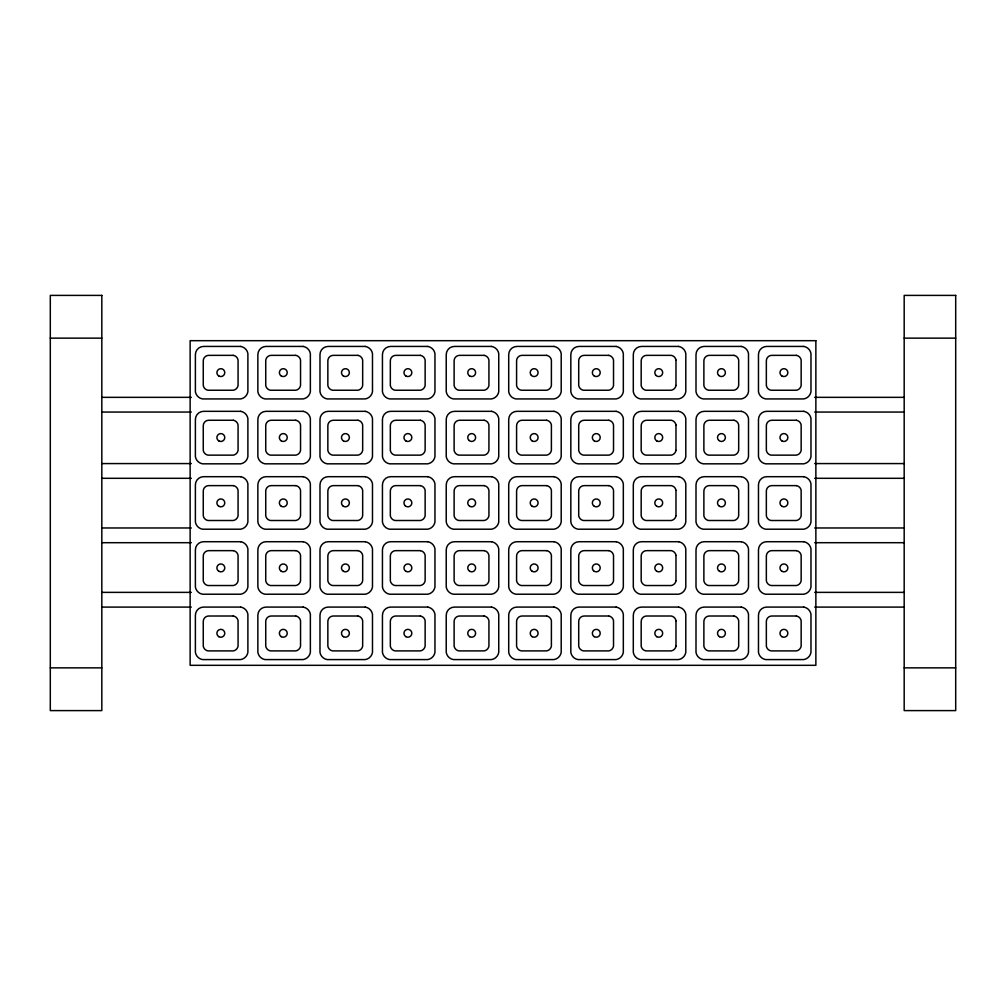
<?xml version="1.0" encoding="UTF-8"?>
<svg xmlns="http://www.w3.org/2000/svg" width="1006" height="1006" viewBox="0 0 1006 1006"><rect width="100%" height="100%" fill="white"/><g stroke="black" fill="none" stroke-linecap="round" stroke-linejoin="round"><path stroke-width="1.5" d="M50.3 338.142L101.82 338.142M904.18 338.142L955.7 338.142M101.82 397.345L191.316 397.345M814.684 397.345L904.18 397.345M101.82 412.058L191.316 412.058M814.684 412.058L904.18 412.058M101.82 463.577L191.316 463.577M814.684 463.577L904.18 463.577M101.82 478.303L191.316 478.303M814.684 478.303L904.18 478.303M101.82 527.974L191.316 527.974M814.684 527.974L904.18 527.974M101.82 542.699L191.316 542.699M814.684 542.699L904.18 542.699M101.82 592.371L191.316 592.371M814.684 592.371L904.18 592.371M101.82 607.096L191.316 607.096M814.684 607.096L904.18 607.096M50.3 667.858L101.82 667.858M904.18 667.858L955.7 667.858M675.982 360.098L675.982 385.461M675.982 424.997L675.982 450.361M675.982 490.362L675.982 515.738M675.982 555.387L675.982 580.751M675.982 620.752L675.982 646.116M675.982 424.997A5.784 5.784 0 0 0 671.228 420.257L646.619 420.257A5.445 5.445 0 0 0 641.187 425.714L641.174 450.361A5.784 5.784 0 0 0 645.915 455.14L671.228 455.14A5.822 5.822 0 0 0 675.982 450.361M675.982 360.098A5.784 5.784 0 0 0 671.228 355.357L646.619 355.357A5.445 5.445 0 0 0 641.187 360.802L641.174 385.461A5.784 5.784 0 0 0 645.915 390.24L671.228 390.24A5.822 5.822 0 0 0 675.982 385.461M675.982 620.752A5.784 5.784 0 0 0 671.228 616.012L646.619 616.012A5.445 5.445 0 0 0 641.187 621.469L641.174 646.116A5.784 5.784 0 0 0 645.915 650.895L671.228 650.895A5.822 5.822 0 0 0 675.982 646.116M675.982 490.362A5.784 5.784 0 0 0 671.228 485.621L646.619 485.621A5.445 5.445 0 0 0 641.187 491.079L641.174 515.738A5.784 5.784 0 0 0 645.915 520.504L671.228 520.504A5.822 5.822 0 0 0 675.982 515.738M675.982 580.751A5.822 5.822 0 0 1 671.228 585.53L645.915 585.53A5.784 5.784 0 0 1 641.187 580.751L641.174 556.092A5.445 5.445 0 0 1 646.619 550.634L671.228 550.647A5.784 5.784 0 0 1 675.982 555.387M101.82 295.399L50.3 295.399L50.3 710.601L101.82 710.601L101.82 295.399M955.7 295.399L904.18 295.399L904.18 710.601L955.7 710.601L955.7 295.399M815.866 340.682L190.134 340.682L190.134 665.318L815.866 665.318L815.866 340.682M240.711 346.429L203.602 346.429A8.211 8.211 0 0 0 195.39 354.64L195.39 391.749A8.714 8.714 0 0 0 202.52 398.929L240.711 398.929A8.765 8.765 0 0 0 247.891 391.749L247.891 353.559A8.714 8.714 0 0 0 240.711 346.429M303.171 346.429L266.062 346.429A8.211 8.211 0 0 0 257.863 354.64L257.863 391.749A8.714 8.714 0 0 0 264.993 398.929L303.171 398.929A8.765 8.765 0 0 0 310.364 391.749L310.364 353.559A8.714 8.714 0 0 0 303.171 346.429M365.291 346.429L328.182 346.429A8.211 8.211 0 0 0 319.983 354.64L319.983 391.749A8.714 8.714 0 0 0 327.113 398.929L365.291 398.929A8.765 8.765 0 0 0 372.484 391.749L372.484 353.559A8.714 8.714 0 0 0 365.291 346.429M427.764 346.429L390.655 346.429A8.211 8.211 0 0 0 382.443 354.64L382.443 391.749A8.714 8.714 0 0 0 389.586 398.929L427.764 398.929A8.765 8.765 0 0 0 434.957 391.749L434.957 353.559A8.714 8.714 0 0 0 427.764 346.429M491.557 346.429L454.448 346.429A8.211 8.211 0 0 0 446.236 354.64L446.236 391.749A8.714 8.714 0 0 0 453.379 398.929L491.557 398.929A8.765 8.765 0 0 0 498.75 391.749L498.75 353.559A8.714 8.714 0 0 0 491.557 346.429M554.029 346.429L516.921 346.429A8.211 8.211 0 0 0 508.709 354.64L508.709 391.749A8.714 8.714 0 0 0 515.852 398.929L554.029 398.929A8.765 8.765 0 0 0 561.21 391.749L561.21 353.559A8.714 8.714 0 0 0 554.029 346.429M616.15 346.429L579.041 346.429A8.211 8.211 0 0 0 570.83 354.64L570.83 391.749A8.714 8.714 0 0 0 577.972 398.929L616.15 398.929A8.765 8.765 0 0 0 623.33 391.749L623.33 353.559A8.714 8.714 0 0 0 616.15 346.429M678.622 346.429L641.514 346.429A8.211 8.211 0 0 0 633.302 354.64L633.302 391.749A8.714 8.714 0 0 0 640.445 398.929L678.622 398.929A8.765 8.765 0 0 0 685.803 391.749L685.803 353.559A8.714 8.714 0 0 0 678.622 346.429M741.321 346.429L704.213 346.429A8.211 8.211 0 0 0 696.001 354.64L696.001 391.749A8.714 8.714 0 0 0 703.144 398.929L741.321 398.929A8.765 8.765 0 0 0 748.502 391.749L748.502 353.559A8.714 8.714 0 0 0 741.321 346.429M803.794 346.429L766.685 346.429A8.211 8.211 0 0 0 758.474 354.64L758.474 391.749A8.714 8.714 0 0 0 765.604 398.929L803.794 398.929A8.765 8.765 0 0 0 810.974 391.749L810.974 353.559A8.714 8.714 0 0 0 803.794 346.429M233.304 355.357L208.707 355.357A5.445 5.445 0 0 0 203.262 360.802L203.262 385.461A5.784 5.784 0 0 0 207.991 390.24L233.304 390.24A5.822 5.822 0 0 0 238.07 385.461L238.07 360.098A5.784 5.784 0 0 0 233.304 355.357M295.777 355.357L271.18 355.357A5.445 5.445 0 0 0 265.735 360.802L265.735 385.461A5.784 5.784 0 0 0 270.463 390.24L295.777 390.24A5.822 5.822 0 0 0 300.543 385.461L300.543 360.098A5.784 5.784 0 0 0 295.777 355.357M357.897 355.357L333.3 355.357A5.445 5.445 0 0 0 327.855 360.802L327.855 385.461A5.784 5.784 0 0 0 332.584 390.24L357.897 390.24A5.822 5.822 0 0 0 362.663 385.461L362.663 360.098A5.784 5.784 0 0 0 357.897 355.357M420.37 355.357L395.76 355.357A5.445 5.445 0 0 0 390.328 360.802L390.328 385.461A5.784 5.784 0 0 0 395.056 390.24L420.37 390.24A5.822 5.822 0 0 0 425.136 385.461L425.136 360.098A5.784 5.784 0 0 0 420.37 355.357M484.163 355.357L459.553 355.357A5.445 5.445 0 0 0 454.121 360.802L454.121 385.461A5.784 5.784 0 0 0 458.849 390.24L484.163 390.24A5.822 5.822 0 0 0 488.929 385.461L488.929 360.098A5.784 5.784 0 0 0 484.163 355.357M546.635 355.357L522.026 355.357A5.445 5.445 0 0 0 516.594 360.802L516.581 385.461A5.784 5.784 0 0 0 521.322 390.24L546.635 390.24A5.822 5.822 0 0 0 551.389 385.461L551.401 360.098A5.784 5.784 0 0 0 546.635 355.357M608.756 355.357L584.146 355.357A5.445 5.445 0 0 0 578.714 360.802L578.714 385.461A5.784 5.784 0 0 0 583.442 390.24L608.756 390.24A5.822 5.822 0 0 0 613.522 385.461L613.522 360.098A5.784 5.784 0 0 0 608.756 355.357M733.927 355.357L709.318 355.357A5.445 5.445 0 0 0 703.886 360.802L703.873 385.461A5.784 5.784 0 0 0 708.614 390.24L733.927 390.24A5.822 5.822 0 0 0 738.681 385.461L738.681 360.098A5.784 5.784 0 0 0 733.927 355.357M796.387 355.357L771.791 355.357A5.445 5.445 0 0 0 766.346 360.802L766.346 385.461A5.784 5.784 0 0 0 771.074 390.24L796.387 390.24A5.822 5.822 0 0 0 801.153 385.461L801.153 360.098A5.784 5.784 0 0 0 796.387 355.357M240.711 411.328L203.602 411.328A8.211 8.211 0 0 0 195.39 419.54L195.39 456.649A8.714 8.714 0 0 0 202.52 463.829L240.711 463.829A8.765 8.765 0 0 0 247.891 456.649L247.891 418.471A8.714 8.714 0 0 0 240.711 411.328M303.171 411.328L266.062 411.328A8.211 8.211 0 0 0 257.863 419.54L257.863 456.649A8.714 8.714 0 0 0 264.993 463.829L303.171 463.829A8.765 8.765 0 0 0 310.364 456.649L310.364 418.471A8.714 8.714 0 0 0 303.171 411.328M365.291 411.328L328.182 411.328A8.211 8.211 0 0 0 319.983 419.54L319.983 456.649A8.714 8.714 0 0 0 327.113 463.829L365.291 463.829A8.765 8.765 0 0 0 372.484 456.649L372.484 418.471A8.714 8.714 0 0 0 365.291 411.328M427.764 411.328L390.655 411.328A8.211 8.211 0 0 0 382.443 419.54L382.443 456.649A8.714 8.714 0 0 0 389.586 463.829L427.764 463.829A8.765 8.765 0 0 0 434.957 456.649L434.957 418.471A8.714 8.714 0 0 0 427.764 411.328M491.557 411.328L454.448 411.328A8.211 8.211 0 0 0 446.236 419.54L446.236 456.649A8.714 8.714 0 0 0 453.379 463.829L491.557 463.829A8.765 8.765 0 0 0 498.75 456.649L498.75 418.471A8.714 8.714 0 0 0 491.557 411.328M554.029 411.328L516.921 411.328A8.211 8.211 0 0 0 508.709 419.54L508.709 456.649A8.714 8.714 0 0 0 515.852 463.829L554.029 463.829A8.765 8.765 0 0 0 561.21 456.649L561.21 418.471A8.714 8.714 0 0 0 554.029 411.328M616.15 411.328L579.041 411.328A8.211 8.211 0 0 0 570.83 419.54L570.83 456.649A8.714 8.714 0 0 0 577.972 463.829L616.15 463.829A8.765 8.765 0 0 0 623.33 456.649L623.33 418.471A8.714 8.714 0 0 0 616.15 411.328M678.622 411.328L641.514 411.328A8.211 8.211 0 0 0 633.302 419.54L633.302 456.649A8.714 8.714 0 0 0 640.445 463.829L678.622 463.829A8.765 8.765 0 0 0 685.803 456.649L685.803 418.471A8.714 8.714 0 0 0 678.622 411.328M741.321 411.328L704.213 411.328A8.211 8.211 0 0 0 696.001 419.54L696.001 456.649A8.714 8.714 0 0 0 703.144 463.829L741.321 463.829A8.765 8.765 0 0 0 748.502 456.649L748.502 418.471A8.714 8.714 0 0 0 741.321 411.328M803.794 411.328L766.685 411.328A8.211 8.211 0 0 0 758.474 419.54L758.474 456.649A8.714 8.714 0 0 0 765.604 463.829L803.794 463.829A8.765 8.765 0 0 0 810.974 456.649L810.974 418.471A8.714 8.714 0 0 0 803.794 411.328M233.304 420.257L208.707 420.257A5.445 5.445 0 0 0 203.262 425.714L203.262 450.361A5.784 5.784 0 0 0 207.991 455.14L233.304 455.14A5.822 5.822 0 0 0 238.07 450.361L238.07 424.997A5.784 5.784 0 0 0 233.304 420.257M295.777 420.257L271.18 420.257A5.445 5.445 0 0 0 265.735 425.714L265.735 450.361A5.784 5.784 0 0 0 270.463 455.14L295.777 455.14A5.822 5.822 0 0 0 300.543 450.361L300.543 424.997A5.784 5.784 0 0 0 295.777 420.257M357.897 420.257L333.3 420.257A5.445 5.445 0 0 0 327.855 425.714L327.855 450.361A5.784 5.784 0 0 0 332.584 455.14L357.897 455.14A5.822 5.822 0 0 0 362.663 450.361L362.663 424.997A5.784 5.784 0 0 0 357.897 420.257M420.37 420.257L395.76 420.257A5.445 5.445 0 0 0 390.328 425.714L390.328 450.361A5.784 5.784 0 0 0 395.056 455.14L420.37 455.14A5.822 5.822 0 0 0 425.136 450.361L425.136 424.997A5.784 5.784 0 0 0 420.37 420.257M484.163 420.257L459.553 420.257A5.445 5.445 0 0 0 454.121 425.714L454.121 450.361A5.784 5.784 0 0 0 458.849 455.14L484.163 455.14A5.822 5.822 0 0 0 488.929 450.361L488.929 424.997A5.784 5.784 0 0 0 484.163 420.257M546.635 420.257L522.026 420.257A5.445 5.445 0 0 0 516.594 425.714L516.581 450.361A5.784 5.784 0 0 0 521.322 455.14L546.635 455.14A5.822 5.822 0 0 0 551.389 450.361L551.401 424.997A5.784 5.784 0 0 0 546.635 420.257M608.756 420.257L584.146 420.257A5.445 5.445 0 0 0 578.714 425.714L578.714 450.361A5.784 5.784 0 0 0 583.442 455.14L608.756 455.14A5.822 5.822 0 0 0 613.522 450.361L613.522 424.997A5.784 5.784 0 0 0 608.756 420.257M733.927 420.257L709.318 420.257A5.445 5.445 0 0 0 703.886 425.714L703.873 450.361A5.784 5.784 0 0 0 708.614 455.14L733.927 455.14A5.822 5.822 0 0 0 738.681 450.361L738.681 424.997A5.784 5.784 0 0 0 733.927 420.257M796.387 420.257L771.791 420.257A5.445 5.445 0 0 0 766.346 425.714L766.346 450.361A5.784 5.784 0 0 0 771.074 455.14L796.387 455.14A5.822 5.822 0 0 0 801.153 450.361L801.153 424.997A5.784 5.784 0 0 0 796.387 420.257M240.711 476.693L203.602 476.693A8.211 8.211 0 0 0 195.39 484.905L195.39 522.013A8.714 8.714 0 0 0 202.52 529.206L240.711 529.206A8.765 8.765 0 0 0 247.891 522.013L247.891 483.836A8.714 8.714 0 0 0 240.711 476.693M303.171 476.693L266.062 476.693A8.211 8.211 0 0 0 257.863 484.905L257.863 522.013A8.714 8.714 0 0 0 264.993 529.206L303.171 529.206A8.765 8.765 0 0 0 310.364 522.013L310.364 483.836A8.714 8.714 0 0 0 303.171 476.693M365.291 476.693L328.182 476.693A8.211 8.211 0 0 0 319.983 484.905L319.983 522.013A8.714 8.714 0 0 0 327.113 529.206L365.291 529.206A8.765 8.765 0 0 0 372.484 522.013L372.484 483.836A8.714 8.714 0 0 0 365.291 476.693M427.764 476.693L390.655 476.693A8.211 8.211 0 0 0 382.443 484.905L382.443 522.013A8.714 8.714 0 0 0 389.586 529.206L427.764 529.206A8.765 8.765 0 0 0 434.957 522.013L434.957 483.836A8.714 8.714 0 0 0 427.764 476.693M491.557 476.693L454.448 476.693A8.211 8.211 0 0 0 446.236 484.905L446.236 522.013A8.714 8.714 0 0 0 453.379 529.206L491.557 529.206A8.765 8.765 0 0 0 498.75 522.013L498.75 483.836A8.714 8.714 0 0 0 491.557 476.693M554.029 476.693L516.921 476.693A8.211 8.211 0 0 0 508.709 484.905L508.709 522.013A8.714 8.714 0 0 0 515.852 529.206L554.029 529.206A8.765 8.765 0 0 0 561.21 522.013L561.21 483.836A8.714 8.714 0 0 0 554.029 476.693M616.15 476.693L579.041 476.693A8.211 8.211 0 0 0 570.83 484.905L570.83 522.013A8.714 8.714 0 0 0 577.972 529.206L616.15 529.206A8.765 8.765 0 0 0 623.33 522.013L623.33 483.836A8.714 8.714 0 0 0 616.15 476.693M678.622 476.693L641.514 476.693A8.211 8.211 0 0 0 633.302 484.905L633.302 522.013A8.714 8.714 0 0 0 640.445 529.206L678.622 529.206A8.765 8.765 0 0 0 685.803 522.013L685.803 483.836A8.714 8.714 0 0 0 678.622 476.693M741.321 476.693L704.213 476.693A8.211 8.211 0 0 0 696.001 484.905L696.001 522.013A8.714 8.714 0 0 0 703.144 529.206L741.321 529.206A8.765 8.765 0 0 0 748.502 522.013L748.502 483.836A8.714 8.714 0 0 0 741.321 476.693M803.794 476.693L766.685 476.693A8.211 8.211 0 0 0 758.474 484.905L758.474 522.013A8.714 8.714 0 0 0 765.604 529.206L803.794 529.206A8.765 8.765 0 0 0 810.974 522.013L810.974 483.836A8.714 8.714 0 0 0 803.794 476.693M233.304 485.621L208.707 485.621A5.445 5.445 0 0 0 203.262 491.079L203.262 515.738A5.784 5.784 0 0 0 207.991 520.504L233.304 520.504A5.822 5.822 0 0 0 238.07 515.738L238.07 490.362A5.784 5.784 0 0 0 233.304 485.621M295.777 485.621L271.18 485.621A5.445 5.445 0 0 0 265.735 491.079L265.735 515.738A5.784 5.784 0 0 0 270.463 520.504L295.777 520.504A5.822 5.822 0 0 0 300.543 515.738L300.543 490.362A5.784 5.784 0 0 0 295.777 485.621M357.897 485.621L333.3 485.621A5.445 5.445 0 0 0 327.855 491.079L327.855 515.738A5.784 5.784 0 0 0 332.584 520.504L357.897 520.504A5.822 5.822 0 0 0 362.663 515.738L362.663 490.362A5.784 5.784 0 0 0 357.897 485.621M420.37 485.621L395.76 485.621A5.445 5.445 0 0 0 390.328 491.079L390.328 515.738A5.784 5.784 0 0 0 395.056 520.504L420.37 520.504A5.822 5.822 0 0 0 425.136 515.738L425.136 490.362A5.784 5.784 0 0 0 420.37 485.621M484.163 485.621L459.553 485.621A5.445 5.445 0 0 0 454.121 491.079L454.121 515.738A5.784 5.784 0 0 0 458.849 520.504L484.163 520.504A5.822 5.822 0 0 0 488.929 515.738L488.929 490.362A5.784 5.784 0 0 0 484.163 485.621M546.635 485.621L522.026 485.621A5.445 5.445 0 0 0 516.594 491.079L516.581 515.738A5.784 5.784 0 0 0 521.322 520.504L546.635 520.504A5.822 5.822 0 0 0 551.389 515.738L551.401 490.362A5.784 5.784 0 0 0 546.635 485.621M608.756 485.621L584.146 485.621A5.445 5.445 0 0 0 578.714 491.079L578.714 515.738A5.784 5.784 0 0 0 583.442 520.504L608.756 520.504A5.822 5.822 0 0 0 613.522 515.738L613.522 490.362A5.784 5.784 0 0 0 608.756 485.621M733.927 485.621L709.318 485.621A5.445 5.445 0 0 0 703.886 491.079L703.873 515.738A5.784 5.784 0 0 0 708.614 520.504L733.927 520.504A5.822 5.822 0 0 0 738.681 515.738L738.681 490.362A5.784 5.784 0 0 0 733.927 485.621M796.387 485.621L771.791 485.621A5.445 5.445 0 0 0 766.346 491.079L766.346 515.738A5.784 5.784 0 0 0 771.074 520.504L796.387 520.504A5.822 5.822 0 0 0 801.153 515.738L801.153 490.362A5.784 5.784 0 0 0 796.387 485.621M240.711 541.718L203.602 541.718A8.211 8.211 0 0 0 195.39 549.93L195.39 587.039A8.714 8.714 0 0 0 202.52 594.219L240.711 594.219A8.765 8.765 0 0 0 247.891 587.039L247.891 548.848A8.714 8.714 0 0 0 240.711 541.718M303.171 541.718L266.062 541.718A8.211 8.211 0 0 0 257.863 549.93L257.863 587.039A8.714 8.714 0 0 0 264.993 594.219L303.171 594.219A8.765 8.765 0 0 0 310.364 587.039L310.364 548.848A8.714 8.714 0 0 0 303.171 541.718M365.291 541.718L328.182 541.718A8.211 8.211 0 0 0 319.983 549.93L319.983 587.039A8.714 8.714 0 0 0 327.113 594.219L365.291 594.219A8.765 8.765 0 0 0 372.484 587.039L372.484 548.848A8.714 8.714 0 0 0 365.291 541.718M427.764 541.718L390.655 541.718A8.211 8.211 0 0 0 382.443 549.93L382.443 587.039A8.714 8.714 0 0 0 389.586 594.219L427.764 594.219A8.765 8.765 0 0 0 434.957 587.039L434.957 548.848A8.714 8.714 0 0 0 427.764 541.718M491.557 541.718L454.448 541.718A8.211 8.211 0 0 0 446.236 549.93L446.236 587.039A8.714 8.714 0 0 0 453.379 594.219L491.557 594.219A8.765 8.765 0 0 0 498.75 587.039L498.75 548.848A8.714 8.714 0 0 0 491.557 541.718M554.029 541.718L516.921 541.718A8.211 8.211 0 0 0 508.709 549.93L508.709 587.039A8.714 8.714 0 0 0 515.852 594.219L554.029 594.219A8.765 8.765 0 0 0 561.21 587.039L561.21 548.848A8.714 8.714 0 0 0 554.029 541.718M616.15 541.718L579.041 541.718A8.211 8.211 0 0 0 570.83 549.93L570.83 587.039A8.714 8.714 0 0 0 577.972 594.219L616.15 594.219A8.765 8.765 0 0 0 623.33 587.039L623.33 548.848A8.714 8.714 0 0 0 616.15 541.718M678.622 541.718L641.514 541.718A8.211 8.211 0 0 0 633.302 549.93L633.302 587.039A8.714 8.714 0 0 0 640.445 594.219L678.622 594.219A8.765 8.765 0 0 0 685.803 587.039L685.803 548.848A8.714 8.714 0 0 0 678.622 541.718M741.321 541.718L704.213 541.718A8.211 8.211 0 0 0 696.001 549.93L696.001 587.039A8.714 8.714 0 0 0 703.144 594.219L741.321 594.219A8.765 8.765 0 0 0 748.502 587.039L748.502 548.848A8.714 8.714 0 0 0 741.321 541.718M803.794 541.718L766.685 541.718A8.211 8.211 0 0 0 758.474 549.93L758.474 587.039A8.714 8.714 0 0 0 765.604 594.219L803.794 594.219A8.765 8.765 0 0 0 810.974 587.039L810.974 548.848A8.714 8.714 0 0 0 803.794 541.718M233.304 550.647L208.707 550.647A5.445 5.445 0 0 0 203.262 556.092L203.262 580.751A5.784 5.784 0 0 0 207.991 585.53L233.304 585.53A5.822 5.822 0 0 0 238.07 580.751L238.07 555.387A5.784 5.784 0 0 0 233.304 550.634M295.777 550.647L271.18 550.647A5.445 5.445 0 0 0 265.735 556.092L265.735 580.751A5.784 5.784 0 0 0 270.463 585.53L295.777 585.53A5.822 5.822 0 0 0 300.543 580.751L300.543 555.387A5.784 5.784 0 0 0 295.777 550.634M357.897 550.647L333.3 550.647A5.445 5.445 0 0 0 327.855 556.092L327.855 580.751A5.784 5.784 0 0 0 332.584 585.53L357.897 585.53A5.822 5.822 0 0 0 362.663 580.751L362.663 555.387A5.784 5.784 0 0 0 357.897 550.634M420.37 550.647L395.76 550.647A5.445 5.445 0 0 0 390.328 556.092L390.328 580.751A5.784 5.784 0 0 0 395.056 585.53L420.37 585.53A5.822 5.822 0 0 0 425.136 580.751L425.136 555.387A5.784 5.784 0 0 0 420.37 550.634M484.163 550.647L459.553 550.647A5.445 5.445 0 0 0 454.121 556.092L454.121 580.751A5.784 5.784 0 0 0 458.849 585.53L484.163 585.53A5.822 5.822 0 0 0 488.929 580.751L488.929 555.387A5.784 5.784 0 0 0 484.163 550.634M546.635 550.647L522.026 550.647A5.445 5.445 0 0 0 516.594 556.092L516.581 580.751A5.784 5.784 0 0 0 521.322 585.53L546.635 585.53A5.822 5.822 0 0 0 551.389 580.751L551.401 555.387A5.784 5.784 0 0 0 546.635 550.634M608.756 550.647L584.146 550.647A5.445 5.445 0 0 0 578.714 556.092L578.714 580.751A5.784 5.784 0 0 0 583.442 585.53L608.756 585.53A5.822 5.822 0 0 0 613.522 580.751L613.522 555.387A5.784 5.784 0 0 0 608.756 550.634M733.927 550.647L709.318 550.647A5.445 5.445 0 0 0 703.886 556.092L703.873 580.751A5.784 5.784 0 0 0 708.614 585.53L733.927 585.53A5.822 5.822 0 0 0 738.681 580.751L738.681 555.387A5.784 5.784 0 0 0 733.927 550.634M796.387 550.647L771.791 550.647A5.445 5.445 0 0 0 766.346 556.092L766.346 580.751A5.784 5.784 0 0 0 771.074 585.53L796.387 585.53A5.822 5.822 0 0 0 801.153 580.751L801.153 555.387A5.784 5.784 0 0 0 796.387 550.634M240.711 607.083L203.602 607.083A8.211 8.211 0 0 0 195.39 615.295L195.39 652.404A8.714 8.714 0 0 0 202.52 659.584L240.711 659.584A8.765 8.765 0 0 0 247.891 652.404L247.891 614.226A8.714 8.714 0 0 0 240.711 607.083M303.171 607.083L266.062 607.083A8.211 8.211 0 0 0 257.863 615.295L257.863 652.404A8.714 8.714 0 0 0 264.993 659.584L303.171 659.584A8.765 8.765 0 0 0 310.364 652.404L310.364 614.226A8.714 8.714 0 0 0 303.171 607.083M365.291 607.083L328.182 607.083A8.211 8.211 0 0 0 319.983 615.295L319.983 652.404A8.714 8.714 0 0 0 327.113 659.584L365.291 659.584A8.765 8.765 0 0 0 372.484 652.404L372.484 614.226A8.714 8.714 0 0 0 365.291 607.083M427.764 607.083L390.655 607.083A8.211 8.211 0 0 0 382.443 615.295L382.443 652.404A8.714 8.714 0 0 0 389.586 659.584L427.764 659.584A8.765 8.765 0 0 0 434.957 652.404L434.957 614.226A8.714 8.714 0 0 0 427.764 607.083M491.557 607.083L454.448 607.083A8.211 8.211 0 0 0 446.236 615.295L446.236 652.404A8.714 8.714 0 0 0 453.379 659.584L491.557 659.584A8.765 8.765 0 0 0 498.75 652.404L498.75 614.226A8.714 8.714 0 0 0 491.557 607.083M554.029 607.083L516.921 607.083A8.211 8.211 0 0 0 508.709 615.295L508.709 652.404A8.714 8.714 0 0 0 515.852 659.584L554.029 659.584A8.765 8.765 0 0 0 561.21 652.404L561.21 614.226A8.714 8.714 0 0 0 554.029 607.083M616.15 607.083L579.041 607.083A8.211 8.211 0 0 0 570.83 615.295L570.83 652.404A8.714 8.714 0 0 0 577.972 659.584L616.15 659.584A8.765 8.765 0 0 0 623.33 652.404L623.33 614.226A8.714 8.714 0 0 0 616.15 607.083M678.622 607.083L641.514 607.083A8.211 8.211 0 0 0 633.302 615.295L633.302 652.404A8.714 8.714 0 0 0 640.445 659.584L678.622 659.584A8.765 8.765 0 0 0 685.803 652.404L685.803 614.226A8.714 8.714 0 0 0 678.622 607.083M741.321 607.083L704.213 607.083A8.211 8.211 0 0 0 696.001 615.295L696.001 652.404A8.714 8.714 0 0 0 703.144 659.584L741.321 659.584A8.765 8.765 0 0 0 748.502 652.404L748.502 614.226A8.714 8.714 0 0 0 741.321 607.083M803.794 607.083L766.685 607.083A8.211 8.211 0 0 0 758.474 615.295L758.474 652.404A8.714 8.714 0 0 0 765.604 659.584L803.794 659.584A8.765 8.765 0 0 0 810.974 652.404L810.974 614.226A8.714 8.714 0 0 0 803.794 607.083M233.304 616.012L208.707 616.012A5.445 5.445 0 0 0 203.262 621.469L203.262 646.116A5.784 5.784 0 0 0 207.991 650.895L233.304 650.895A5.822 5.822 0 0 0 238.07 646.116L238.07 620.752A5.784 5.784 0 0 0 233.304 616.012M295.777 616.012L271.18 616.012A5.445 5.445 0 0 0 265.735 621.469L265.735 646.116A5.784 5.784 0 0 0 270.463 650.895L295.777 650.895A5.822 5.822 0 0 0 300.543 646.116L300.543 620.752A5.784 5.784 0 0 0 295.777 616.012M357.897 616.012L333.3 616.012A5.445 5.445 0 0 0 327.855 621.469L327.855 646.116A5.784 5.784 0 0 0 332.584 650.895L357.897 650.895A5.822 5.822 0 0 0 362.663 646.116L362.663 620.752A5.784 5.784 0 0 0 357.897 616.012M420.37 616.012L395.76 616.012A5.445 5.445 0 0 0 390.328 621.469L390.328 646.116A5.784 5.784 0 0 0 395.056 650.895L420.37 650.895A5.822 5.822 0 0 0 425.136 646.116L425.136 620.752A5.784 5.784 0 0 0 420.37 616.012M484.163 616.012L459.553 616.012A5.445 5.445 0 0 0 454.121 621.469L454.121 646.116A5.784 5.784 0 0 0 458.849 650.895L484.163 650.895A5.822 5.822 0 0 0 488.929 646.116L488.929 620.752A5.784 5.784 0 0 0 484.163 616.012M546.635 616.012L522.026 616.012A5.445 5.445 0 0 0 516.594 621.469L516.581 646.116A5.784 5.784 0 0 0 521.322 650.895L546.635 650.895A5.822 5.822 0 0 0 551.389 646.116L551.401 620.752A5.784 5.784 0 0 0 546.635 616.012M608.756 616.012L584.146 616.012A5.445 5.445 0 0 0 578.714 621.469L578.714 646.116A5.784 5.784 0 0 0 583.442 650.895L608.756 650.895A5.822 5.822 0 0 0 613.522 646.116L613.522 620.752A5.784 5.784 0 0 0 608.756 616.012M733.927 616.012L709.318 616.012A5.445 5.445 0 0 0 703.886 621.469L703.873 646.116A5.784 5.784 0 0 0 708.614 650.895L733.927 650.895A5.822 5.822 0 0 0 738.681 646.116L738.681 620.752A5.784 5.784 0 0 0 733.927 616.012M796.387 616.012L771.791 616.012A5.445 5.445 0 0 0 766.346 621.469L766.346 646.116A5.784 5.784 0 0 0 771.074 650.895L796.387 650.895A5.822 5.822 0 0 0 801.153 646.116L801.153 620.752A5.784 5.784 0 0 0 796.387 616.012M594.307 506.307A3.936 3.936 0 0 0 600.217 502.887A3.936 3.936 0 0 0 594.307 499.479A3.936 3.936 0 0 0 594.307 506.307M594.307 440.942A3.936 3.936 0 0 0 600.217 437.522A3.936 3.936 0 0 0 594.307 434.114A3.936 3.936 0 0 0 594.307 440.942M405.921 636.685A3.936 3.936 0 0 0 411.831 633.277A3.936 3.936 0 0 0 405.921 629.869A3.936 3.936 0 0 0 405.921 636.685M469.714 571.32A3.936 3.936 0 0 0 475.624 567.912A3.936 3.936 0 0 0 469.714 564.492A3.936 3.936 0 0 0 469.714 571.32M343.448 440.942A3.936 3.936 0 0 0 349.359 437.522A3.936 3.936 0 0 0 343.448 434.114A3.936 3.936 0 0 0 343.448 440.942M405.921 376.03A3.936 3.936 0 0 0 411.831 372.622A3.936 3.936 0 0 0 405.921 369.215A3.936 3.936 0 0 0 405.921 376.03M343.448 636.685A3.936 3.936 0 0 0 349.359 633.277A3.936 3.936 0 0 0 343.448 629.869A3.936 3.936 0 0 0 343.448 636.685M343.448 571.32A3.936 3.936 0 0 0 349.359 567.912A3.936 3.936 0 0 0 343.448 564.492A3.936 3.936 0 0 0 343.448 571.32M655.962 375.401A3.936 3.936 0 0 0 662.552 373.641A3.936 3.936 0 0 0 657.723 368.812A3.936 3.936 0 0 0 655.962 375.401M594.307 376.03A3.936 3.936 0 0 0 600.217 372.622A3.936 3.936 0 0 0 594.307 369.215A3.936 3.936 0 0 0 594.307 376.03M593.49 570.691A3.936 3.936 0 0 0 600.079 568.931A3.936 3.936 0 0 0 595.25 564.102A3.936 3.936 0 0 0 593.49 570.691M656.78 636.685A3.936 3.936 0 0 0 662.69 633.277A3.936 3.936 0 0 0 656.78 629.869A3.936 3.936 0 0 0 656.78 636.685M532.187 636.685A3.936 3.936 0 0 0 538.097 633.277A3.936 3.936 0 0 0 532.187 629.869A3.936 3.936 0 0 0 532.187 636.685M218.855 571.32A3.936 3.936 0 0 0 224.778 567.912A3.936 3.936 0 0 0 218.855 564.492A3.936 3.936 0 0 0 218.855 571.32M218.855 440.942A3.936 3.936 0 0 0 224.778 437.522A3.936 3.936 0 0 0 218.855 434.114A3.936 3.936 0 0 0 218.855 440.942M218.855 506.307A3.936 3.936 0 0 0 224.778 502.887A3.936 3.936 0 0 0 218.855 499.479A3.936 3.936 0 0 0 218.855 506.307M218.855 376.03A3.936 3.936 0 0 0 224.778 372.622A3.936 3.936 0 0 0 218.855 369.215A3.936 3.936 0 0 0 218.855 376.03M218.855 636.685A3.936 3.936 0 0 0 224.778 633.277A3.936 3.936 0 0 0 218.855 629.869A3.936 3.936 0 0 0 218.855 636.685M719.479 506.307A3.936 3.936 0 0 0 725.389 502.887A3.936 3.936 0 0 0 719.479 499.479A3.936 3.936 0 0 0 719.479 506.307M719.479 636.685A3.936 3.936 0 0 0 725.389 633.277A3.936 3.936 0 0 0 719.479 629.869A3.936 3.936 0 0 0 719.479 636.685M718.661 375.401A3.936 3.936 0 0 0 725.251 373.641A3.936 3.936 0 0 0 720.422 368.812A3.936 3.936 0 0 0 718.661 375.401M656.78 506.307A3.936 3.936 0 0 0 662.69 502.887A3.936 3.936 0 0 0 656.78 499.479A3.936 3.936 0 0 0 656.78 506.307M531.369 375.401A3.936 3.936 0 0 0 537.959 373.641A3.936 3.936 0 0 0 533.13 368.812A3.936 3.936 0 0 0 531.369 375.401M532.187 571.32A3.936 3.936 0 0 0 538.097 567.912A3.936 3.936 0 0 0 532.187 564.492A3.936 3.936 0 0 0 532.187 571.32M718.661 440.314A3.936 3.936 0 0 0 725.251 438.541A3.936 3.936 0 0 0 720.422 433.724A3.936 3.936 0 0 0 718.661 440.314M532.187 440.942A3.936 3.936 0 0 0 538.097 437.522A3.936 3.936 0 0 0 532.187 434.114A3.936 3.936 0 0 0 532.187 440.942M656.78 440.942A3.936 3.936 0 0 0 662.69 437.522A3.936 3.936 0 0 0 656.78 434.114A3.936 3.936 0 0 0 656.78 440.942M594.307 636.685A3.936 3.936 0 0 0 600.217 633.277A3.936 3.936 0 0 0 594.307 629.869A3.936 3.936 0 0 0 594.307 636.685M781.939 376.03A3.936 3.936 0 0 0 787.861 372.622A3.936 3.936 0 0 0 781.939 369.215A3.936 3.936 0 0 0 781.939 376.03M656.78 571.32A3.936 3.936 0 0 0 662.69 567.912A3.936 3.936 0 0 0 656.78 564.492A3.936 3.936 0 0 0 656.78 571.32M532.187 506.307A3.936 3.936 0 0 0 538.097 502.887A3.936 3.936 0 0 0 532.187 499.479A3.936 3.936 0 0 0 532.187 506.307M781.939 506.307A3.936 3.936 0 0 0 787.861 502.887A3.936 3.936 0 0 0 781.939 499.479A3.936 3.936 0 0 0 781.939 506.307M781.939 571.32A3.936 3.936 0 0 0 787.861 567.912A3.936 3.936 0 0 0 781.939 564.492A3.936 3.936 0 0 0 781.939 571.32M719.479 571.32A3.936 3.936 0 0 0 725.389 567.912A3.936 3.936 0 0 0 719.479 564.492A3.936 3.936 0 0 0 719.479 571.32M469.714 376.03A3.936 3.936 0 0 0 475.624 372.622A3.936 3.936 0 0 0 469.714 369.215A3.936 3.936 0 0 0 469.714 376.03M469.714 506.307A3.936 3.936 0 0 0 475.624 502.887A3.936 3.936 0 0 0 469.714 499.479A3.936 3.936 0 0 0 469.714 506.307M781.939 636.685A3.936 3.936 0 0 0 787.861 633.277A3.936 3.936 0 0 0 781.939 629.869A3.936 3.936 0 0 0 781.939 636.685M781.939 440.942A3.936 3.936 0 0 0 787.861 437.522A3.936 3.936 0 0 0 781.939 434.114A3.936 3.936 0 0 0 781.939 440.942M468.897 440.314A3.936 3.936 0 0 0 475.486 438.541A3.936 3.936 0 0 0 470.67 433.724A3.936 3.936 0 0 0 468.897 440.314M343.448 376.03A3.936 3.936 0 0 0 349.359 372.622A3.936 3.936 0 0 0 343.448 369.215A3.936 3.936 0 0 0 343.448 376.03M405.921 440.942A3.936 3.936 0 0 0 411.831 437.522A3.936 3.936 0 0 0 405.921 434.114A3.936 3.936 0 0 0 405.921 440.942M281.328 571.32A3.936 3.936 0 0 0 287.238 567.912A3.936 3.936 0 0 0 281.328 564.492A3.936 3.936 0 0 0 281.328 571.32M281.328 506.307A3.936 3.936 0 0 0 287.238 502.887A3.936 3.936 0 0 0 281.328 499.479A3.936 3.936 0 0 0 281.328 506.307M281.328 636.685A3.936 3.936 0 0 0 287.238 633.277A3.936 3.936 0 0 0 281.328 629.869A3.936 3.936 0 0 0 281.328 636.685M342.631 505.678A3.936 3.936 0 0 0 349.233 503.905A3.936 3.936 0 0 0 344.404 499.089A3.936 3.936 0 0 0 342.631 505.678M469.714 636.685A3.936 3.936 0 0 0 475.624 633.277A3.936 3.936 0 0 0 469.714 629.869A3.936 3.936 0 0 0 469.714 636.685M281.328 440.942A3.936 3.936 0 0 0 287.238 437.522A3.936 3.936 0 0 0 281.328 434.114A3.936 3.936 0 0 0 281.328 440.942M281.328 376.03A3.936 3.936 0 0 0 287.238 372.622A3.936 3.936 0 0 0 281.328 369.215A3.936 3.936 0 0 0 281.328 376.03M405.921 571.32A3.936 3.936 0 0 0 411.831 567.912A3.936 3.936 0 0 0 405.921 564.492A3.936 3.936 0 0 0 405.921 571.32M405.104 505.678A3.936 3.936 0 0 0 411.693 503.905A3.936 3.936 0 0 0 406.877 499.089A3.936 3.936 0 0 0 405.104 505.678"/></g></svg>
